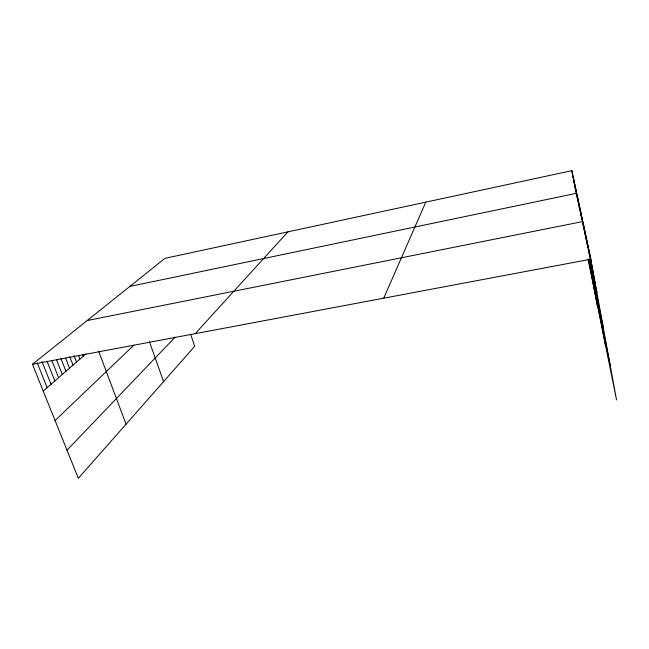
<?xml version="1.0" encoding="UTF-8"?>
<svg xmlns="http://www.w3.org/2000/svg" width="649" height="649" viewBox="0 0 649 649"><rect width="100%" height="100%" fill="white"/><g stroke="black" fill="none" stroke-linecap="round" stroke-linejoin="round"><path stroke-width="0.97" d="M383.737 298.183L425.768 202.155M195.235 333.659L287.929 231.855M67.017 450.195L175.157 337.123M55.084 420.536L133.913 345.138M43.232 391.087L85.936 353.827M32.45 364.292L164.96 258.351L571.834 170.671L590.85 259.202L32.45 364.292L78.334 478.329L194.716 346.298L190.587 334.081M129.824 286.444L576.685 193.28M87.153 320.557L582.761 221.552L585.812 238.232M37.253 362.88L47.166 387.656M41.966 361.493L51.044 384.273M47.053 361.266L54.857 380.947M51.993 360.917L58.605 377.677M56.487 359.66L62.296 374.457M60.909 358.418L65.93 371.285M65.606 358.118L69.508 368.161M69.759 356.626L73.037 365.087M73.986 355.522L76.501 362.061M78.497 355.368L79.924 359.075M82.585 354.297L83.283 356.139M98.616 351.109L126.052 424.195M149.359 341.496L163.589 381.612M589.9 259.267L596.926 292.496M589.089 259.462L603.578 328.929M588.367 259.308L610.247 365.452M590.241 256.355L616.55 399.954L588.059 259.048M589.049 250.806L595.612 286.266M588.465 248.113L594.346 280.279M587.345 242.88L589.9 256.436M590.266 258.432L593.73 277.366M586.258 237.834L589.284 254.367M590.201 258.959L592.529 271.704M585.731 235.384L587.921 247.326M588.278 249.321L588.643 251.309M590.103 259.276L591.377 266.244M584.708 230.606L587.394 245.306M589.909 259.016L590.817 263.591M583.719 225.998L586.696 241.89M589.681 259.365L605.655 346.631M581.869 217.383L584.092 229.186M584.343 230.914L584.806 233.08M580.579 211.371L583.97 229.235M579.752 207.526L582.112 220.116M582.396 221.982L582.826 223.994M578.949 203.794L581.472 217.577M577.797 198.416L580.092 210.949M580.531 212.726L580.798 214.811M577.05 194.968L579.581 208.775M575.979 189.979L578.283 202.545M579.2 206.99L579.541 209.132M589.049 260.663L597.38 306.117M574.957 185.2L577.659 199.965M573.976 180.633L576.969 196.704M573.035 176.244L575.704 190.571M571.834 170.671L574.389 184.121M574.608 185.565L575.063 187.545M575.282 188.981L575.639 190.928"/></g></svg>
